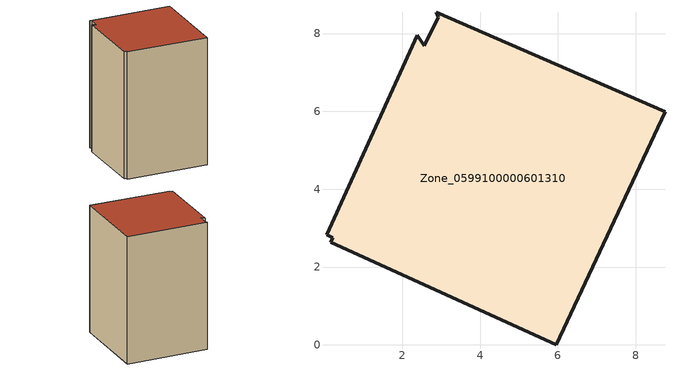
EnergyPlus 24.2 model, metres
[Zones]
Zone_0599100000601310
 floor ground (C_G): 0.22,2.75 0.05,2.83 2.39,7.95 2.57,7.68 2.92,8.42 2.88,8.55 8.76,5.99 5.96,0 0.17,2.64 z0
 wall outside (C_F): 2.57,7.68 2.39,7.95 0.05,2.83 0.22,2.75 0.17,2.64 5.96,0 8.76,5.99 2.88,8.55 2.92,8.42 2.57,7.68 z0:9.97
 roof outside (C_R): 0.05,2.83 0.22,2.75 0.17,2.64 5.96,0 8.76,5.99 2.88,8.55 2.92,8.42 2.57,7.68 2.39,7.95 z9.97
[BUILDING]
Pand.0599100000601310: North Axis=0; Terrain=City; Loads Convergence Tolerance Value=0.04; Temperature Convergence Tolerance Value=0.4; Solar Distribution=FullExterior; Maximum Number of Warmup Days=25; Minimum Number of Warmup Days=1
[Site:Location]
Rotterdam.The.Hague.AP_ZH_NLD Design_Conditions: Latitude=51.96; Longitude=4.45; Time Zone=1; Elevation=-4.5
[SITE:GROUNDTEMPERATURE:BUILDINGSURFACE]
18, 18, 18, 18, 18, 18, 18, 18, 18, 18, 18, 18
[MATERIAL] Thermal Absorptance=0.9; Solar Absorptance=0.7; Visible Absorptance=0.7
Name | Roughness | Thickness | Conductivity | Density | Specific Heat
G.TI.1946 | MediumSmooth | 0.15 | 1 | 540 | 1210
F.TI.1946 | Rough | 0.3 | 0.857143 | 1920 | 840
R.TI.1946 | MediumRough | 0.2 | 0.1 | 1500 | 1000
[CONSTRUCTION]
C_G: G.TI.1946
C_F: F.TI.1946
C_R: R.TI.1946
[ZONE]
Zone_0599100000601310: Type=1; Multiplier=1; Ceiling Height=Autocalculate; Volume=Autocalculate; Floor Area=autocalculate; Part of Total Floor Area=Yes
[ZONEINFILTRATION:DESIGNFLOWRATE]
Infil_Zone_0599100000601310: Zone or ZoneList or Space or SpaceList=Zone_0599100000601310; Schedule=AlwaysOn; Design Flow Rate Calculation Method=Flow/Area; Flow Rate per Floor Area=0.003; Constant Term Coefficient=1; Temperature Term Coefficient=0; Velocity Term Coefficient=0; Velocity Squared Term Coefficient=0
[HVACTEMPLATE:ZONE:IDEALLOADSAIRSYSTEM]
Zone_0599100000601310: Maximum Heating Supply Air Temperature=50; Minimum Cooling Supply Air Temperature=13; Maximum Heating Supply Air Humidity Ratio=0.0156; Minimum Cooling Supply Air Humidity Ratio=0.0077; Heating Limit=NoLimit; Cooling Limit=NoLimit; Dehumidification Control Type=ConstantSensibleHeatRatio; Cooling Sensible Heat Ratio=0.7; Dehumidification Setpoint=60; Humidification Control Type=None; Humidification Setpoint=30; Outdoor Air Method=None; Outdoor Air Flow Rate per Person=0.00944; Outdoor Air Flow Rate per Zone Floor Area=0; Outdoor Air Flow Rate per Zone=0; Demand Controlled Ventilation Type=None; Outdoor Air Economizer Type=NoEconomizer; Heat Recovery Type=None; Sensible Heat Recovery Effectiveness=0.7; Latent Heat Recovery Effectiveness=0.65
[ZONECONTROL:THERMOSTAT]
ThermostatControl_Zone_0599100000601310: Zone or ZoneList=Zone_0599100000601310; Control Type Schedule=DualSetpointControlType; Control 1=Thermostat_Zone_0599100000601310; Temperature Difference Between Cutout And Setpoint=0
[THERMOSTATSETPOINT:DUALSETPOINT]
Thermostat_Zone_0599100000601310: Heating Setpoint Temperature Schedule=HeatingSetpoint_Zone_0599100000601310; Cooling Setpoint Temperature Schedule=CoolingSetpoint_Zone_0599100000601310
[SCHEDULE:COMPACT]
HeatingSetpoint_Zone_0599100000601310: Through: 12/31, For: AllDays, Until: 24:00, 21
CoolingSetpoint_Zone_0599100000601310: Through: 12/31, For: AllDays, Until: 24:00, 24
DualSetpointControlType: Through: 12/31, For: AllDays, Until: 24:00, 4
AlwaysOn: Through: 12/31, For: AllDays, Until: 24:00, 1
